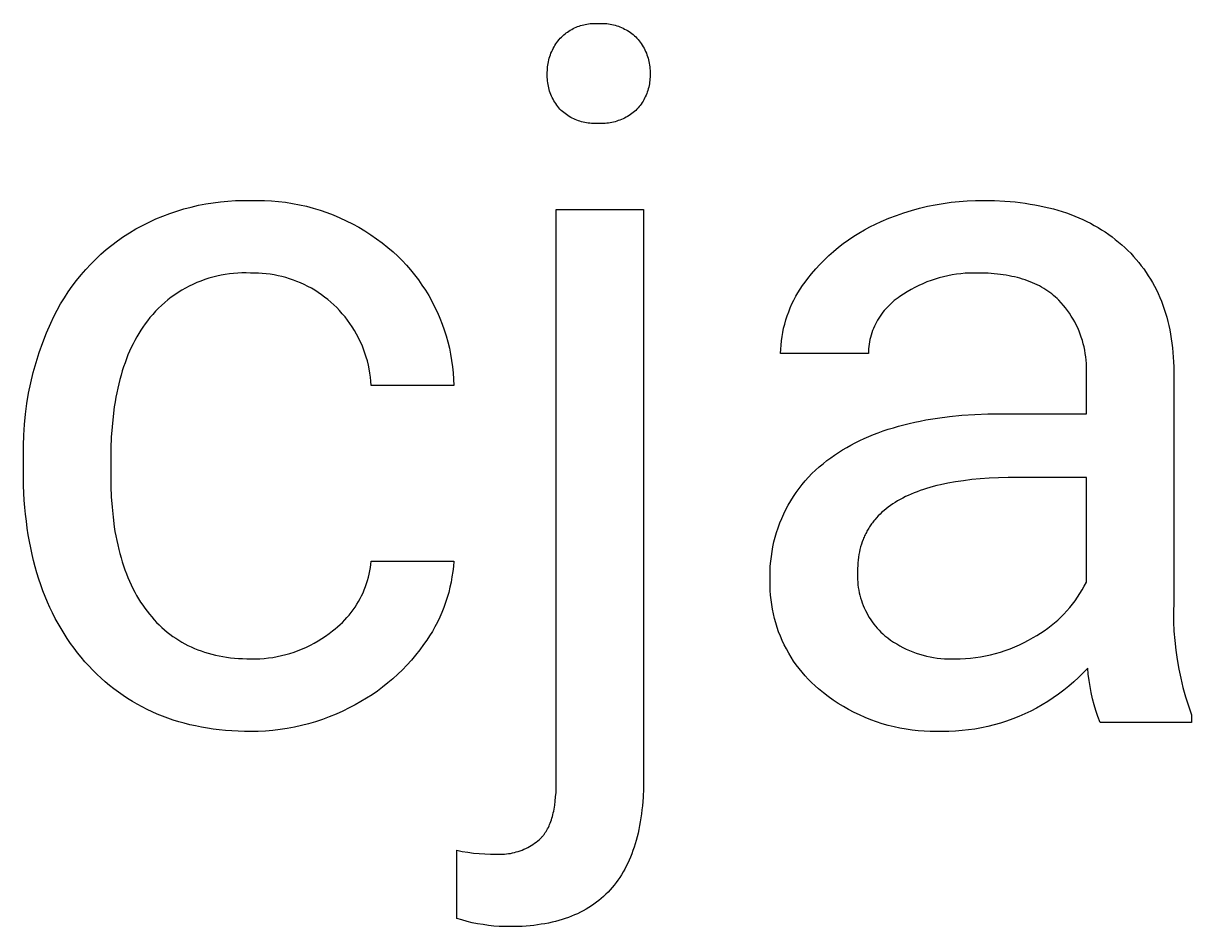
# Model space of a CAD drawing. Header units: millimetres. Extents: x -2542 to 6192, y -257 to 5845.
# Drawn here: x 3429.6 to 3532, y 110.7 to 189.9 of the extents above; entities that cross this region are included whole.
import ezdxf

# ---------------------------------------------------------------- set-up
doc = ezdxf.new("R2010")
doc.units = ezdxf.units.MM
doc.header["$MEASUREMENT"] = 0
doc.layers.add('Domyślny', color=7, linetype='Continuous', true_color=0x000000)

msp = doc.modelspace()

# ---------------------------------------------------------------- linework, layer by layer
at = {"layer": 'Domyślny'}
for p, q in [((3477.76, 189.45), (3477.89, 189.51)), ((3477.89, 189.51), (3478.02, 189.57)), ((3478.02, 189.57), (3478.15, 189.62)), ((3478.15, 189.62), (3478.28, 189.67)), ((3478.28, 189.67), (3478.42, 189.72)), ((3478.42, 189.72), (3478.55, 189.76)), ((3478.55, 189.76), (3478.69, 189.79)), ((3478.69, 189.79), (3478.83, 189.82)), ((3478.83, 189.82), (3478.97, 189.85)), ((3478.97, 189.85), (3479.11, 189.87)), ((3479.11, 189.87), (3479.25, 189.89)), ((3479.25, 189.89), (3479.39, 189.9)), ((3479.39, 189.9), (3479.54, 189.91)), ((3479.54, 189.91), (3479.68, 189.91)), ((3479.68, 189.91), (3479.82, 189.9)), ((3479.82, 189.9), (3479.96, 189.9)), ((3479.96, 189.9), (3480.11, 189.91)), ((3480.11, 189.91), (3480.26, 189.91)), ((3480.26, 189.91), (3480.41, 189.91)), ((3480.41, 189.91), (3480.56, 189.9)), ((3480.56, 189.9), (3480.71, 189.89)), ((3480.71, 189.89), (3480.86, 189.87)), ((3480.86, 189.87), (3481.01, 189.85)), ((3481.01, 189.85), (3481.15, 189.82)), ((3481.15, 189.82), (3481.3, 189.78)), ((3481.3, 189.78), (3481.44, 189.75)), ((3481.44, 189.75), (3481.59, 189.7)), ((3481.59, 189.7), (3481.73, 189.65)), ((3481.73, 189.65), (3481.87, 189.6)), ((3481.87, 189.6), (3482.01, 189.54)), ((3482.01, 189.54), (3482.14, 189.48)), ((3476.43, 188.36), (3476.53, 188.48)), ((3476.53, 188.48), (3476.63, 188.6)), ((3476.63, 188.6), (3476.73, 188.7)), ((3476.73, 188.7), (3476.83, 188.8)), ((3476.83, 188.8), (3476.94, 188.89)), ((3476.94, 188.89), (3477.05, 188.98)), ((3477.05, 188.98), (3477.16, 189.07)), ((3477.16, 189.07), (3477.27, 189.15)), ((3477.27, 189.15), (3477.39, 189.23)), ((3477.39, 189.23), (3477.51, 189.31)), ((3477.51, 189.31), (3477.64, 189.38)), ((3477.64, 189.38), (3477.76, 189.45)), ((3482.14, 189.48), (3482.28, 189.41)), ((3482.28, 189.41), (3482.41, 189.34)), ((3482.41, 189.34), (3482.54, 189.27)), ((3482.54, 189.27), (3482.66, 189.19)), ((3482.66, 189.19), (3482.79, 189.1)), ((3482.79, 189.1), (3482.91, 189.01)), ((3482.91, 189.01), (3483.02, 188.92)), ((3483.02, 188.92), (3483.14, 188.82)), ((3483.14, 188.82), (3483.25, 188.72)), ((3483.25, 188.72), (3483.36, 188.62)), ((3483.36, 188.62), (3483.46, 188.5)), ((3483.46, 188.5), (3483.56, 188.38)), ((3475.88, 187.43), (3475.95, 187.57)), ((3475.95, 187.57), (3476.02, 187.71)), ((3476.02, 187.71), (3476.09, 187.85)), ((3476.09, 187.85), (3476.17, 187.98)), ((3476.17, 187.98), (3476.25, 188.11)), ((3476.25, 188.11), (3476.34, 188.24)), ((3476.34, 188.24), (3476.43, 188.36)), ((3483.56, 188.38), (3483.65, 188.25)), ((3483.65, 188.25), (3483.74, 188.13)), ((3483.74, 188.13), (3483.82, 188)), ((3483.82, 188), (3483.9, 187.86)), ((3483.9, 187.86), (3483.98, 187.73)), ((3483.98, 187.73), (3484.05, 187.59)), ((3484.05, 187.59), (3484.12, 187.45)), ((3475.57, 186.4), (3475.6, 186.55)), ((3475.6, 186.55), (3475.63, 186.7)), ((3475.63, 186.7), (3475.67, 186.85)), ((3475.67, 186.85), (3475.72, 187)), ((3475.72, 187), (3475.77, 187.14)), ((3475.77, 187.14), (3475.82, 187.29)), ((3475.82, 187.29), (3475.88, 187.43)), ((3484.12, 187.45), (3484.18, 187.3)), ((3484.18, 187.3), (3484.23, 187.16)), ((3484.23, 187.16), (3484.29, 187.01)), ((3484.29, 187.01), (3484.33, 186.86)), ((3484.33, 186.86), (3484.37, 186.71)), ((3484.37, 186.71), (3484.41, 186.56)), ((3484.41, 186.56), (3484.44, 186.41)), ((3475.49, 185.63), (3475.5, 185.79)), ((3475.49, 185.48), (3475.49, 185.63)), ((3475.49, 185.32), (3475.49, 185.48)), ((3475.5, 185.79), (3475.51, 185.94)), ((3475.51, 185.94), (3475.52, 186.09)), ((3475.52, 186.09), (3475.54, 186.25)), ((3475.54, 186.25), (3475.57, 186.4)), ((3484.44, 186.41), (3484.47, 186.25)), ((3484.47, 186.25), (3484.49, 186.1)), ((3484.49, 186.1), (3484.5, 185.94)), ((3484.5, 185.94), (3484.51, 185.79)), ((3484.51, 185.79), (3484.51, 185.63)), ((3484.51, 185.63), (3484.51, 185.48)), ((3484.51, 185.48), (3484.51, 185.33)), ((3475.49, 185.17), (3475.49, 185.32)), ((3475.5, 185.02), (3475.49, 185.17)), ((3475.51, 184.87), (3475.5, 185.02)), ((3475.53, 184.71), (3475.51, 184.87)), ((3475.56, 184.56), (3475.53, 184.71)), ((3475.59, 184.41), (3475.56, 184.56)), ((3475.62, 184.26), (3475.59, 184.41)), ((3484.42, 184.45), (3484.39, 184.31)), ((3484.45, 184.6), (3484.42, 184.45)), ((3484.47, 184.74), (3484.45, 184.6)), ((3484.49, 184.89), (3484.47, 184.74)), ((3484.5, 185.04), (3484.49, 184.89)), ((3484.51, 185.18), (3484.5, 185.04)), ((3484.51, 185.33), (3484.51, 185.18)), ((3475.66, 184.11), (3475.62, 184.26)), ((3475.7, 183.97), (3475.66, 184.11)), ((3475.75, 183.82), (3475.7, 183.97)), ((3475.81, 183.68), (3475.75, 183.82)), ((3475.87, 183.54), (3475.81, 183.68)), ((3475.93, 183.4), (3475.87, 183.54)), ((3476, 183.26), (3475.93, 183.4)), ((3484.09, 183.48), (3484.03, 183.34)), ((3484.16, 183.61), (3484.09, 183.48)), ((3484.21, 183.75), (3484.16, 183.61)), ((3484.26, 183.89), (3484.21, 183.75)), ((3484.31, 184.03), (3484.26, 183.89)), ((3484.35, 184.17), (3484.31, 184.03)), ((3484.39, 184.31), (3484.35, 184.17)), ((3476.08, 183.13), (3476, 183.26)), ((3476.15, 183), (3476.08, 183.13)), ((3476.24, 182.87), (3476.15, 183)), ((3476.32, 182.74), (3476.24, 182.87)), ((3476.42, 182.62), (3476.32, 182.74)), ((3476.51, 182.5), (3476.42, 182.62)), ((3476.61, 182.38), (3476.51, 182.5)), ((3476.72, 182.28), (3476.61, 182.38)), ((3483.36, 182.38), (3483.25, 182.28)), ((3483.45, 182.49), (3483.36, 182.38)), ((3483.55, 182.61), (3483.45, 182.49)), ((3483.64, 182.72), (3483.55, 182.61)), ((3483.73, 182.84), (3483.64, 182.72)), ((3483.81, 182.96), (3483.73, 182.84)), ((3483.89, 183.09), (3483.81, 182.96)), ((3483.96, 183.21), (3483.89, 183.09)), ((3484.03, 183.34), (3483.96, 183.21)), ((3476.83, 182.18), (3476.72, 182.28)), ((3476.94, 182.09), (3476.83, 182.18)), ((3477.06, 182), (3476.94, 182.09)), ((3477.18, 181.91), (3477.06, 182)), ((3477.3, 181.83), (3477.18, 181.91)), ((3477.42, 181.75), (3477.3, 181.83)), ((3477.55, 181.67), (3477.42, 181.75)), ((3477.68, 181.61), (3477.55, 181.67)), ((3477.81, 181.54), (3477.68, 181.61)), ((3477.95, 181.48), (3477.81, 181.54)), ((3478.08, 181.42), (3477.95, 181.48)), ((3478.22, 181.37), (3478.08, 181.42)), ((3478.36, 181.33), (3478.22, 181.37)), ((3478.5, 181.29), (3478.36, 181.33)), ((3481.58, 181.33), (3481.44, 181.29)), ((3481.72, 181.38), (3481.58, 181.33)), ((3481.86, 181.43), (3481.72, 181.38)), ((3482, 181.48), (3481.86, 181.43)), ((3482.14, 181.54), (3482, 181.48)), ((3482.27, 181.61), (3482.14, 181.54)), ((3482.4, 181.68), (3482.27, 181.61)), ((3482.53, 181.75), (3482.4, 181.68)), ((3482.66, 181.83), (3482.53, 181.75)), ((3482.78, 181.91), (3482.66, 181.83)), ((3482.9, 182), (3482.78, 181.91)), ((3483.02, 182.09), (3482.9, 182)), ((3483.14, 182.18), (3483.02, 182.09)), ((3483.25, 182.28), (3483.14, 182.18)), ((3478.65, 181.25), (3478.5, 181.29)), ((3478.79, 181.22), (3478.65, 181.25)), ((3478.94, 181.19), (3478.79, 181.22)), ((3479.08, 181.17), (3478.94, 181.19)), ((3479.23, 181.15), (3479.08, 181.17)), ((3479.37, 181.14), (3479.23, 181.15)), ((3479.52, 181.13), (3479.37, 181.14)), ((3479.67, 181.13), (3479.52, 181.13)), ((3479.82, 181.14), (3479.67, 181.13)), ((3479.96, 181.14), (3479.82, 181.14)), ((3480.11, 181.14), (3479.96, 181.14)), ((3480.26, 181.13), (3480.11, 181.14)), ((3480.41, 181.14), (3480.26, 181.13)), ((3480.56, 181.14), (3480.41, 181.14)), ((3480.71, 181.15), (3480.56, 181.14)), ((3480.85, 181.17), (3480.71, 181.15)), ((3481, 181.19), (3480.85, 181.17)), ((3481.15, 181.22), (3481, 181.19)), ((3481.29, 181.25), (3481.15, 181.22)), ((3481.44, 181.29), (3481.29, 181.25)), ((3445.55, 174.09), (3446.2, 174.19)), ((3446.2, 174.19), (3446.85, 174.27)), ((3446.85, 174.27), (3447.5, 174.33)), ((3447.5, 174.33), (3448.15, 174.37)), ((3448.15, 174.37), (3448.81, 174.39)), ((3448.81, 174.39), (3449.46, 174.38)), ((3449.46, 174.38), (3450.08, 174.39)), ((3450.08, 174.39), (3450.7, 174.38)), ((3450.7, 174.38), (3451.32, 174.35)), ((3451.32, 174.35), (3451.94, 174.29)), ((3451.94, 174.29), (3452.55, 174.22)), ((3452.55, 174.22), (3453.17, 174.12)), ((3510.21, 174.13), (3510.91, 174.23)), ((3510.91, 174.23), (3511.62, 174.3)), ((3511.62, 174.3), (3512.32, 174.35)), ((3512.32, 174.35), (3513.03, 174.38)), ((3513.03, 174.38), (3513.74, 174.38)), ((3513.74, 174.38), (3514.7, 174.37)), ((3514.7, 174.37), (3515.62, 174.32)), ((3515.62, 174.32), (3516.08, 174.29)), ((3516.08, 174.29), (3516.53, 174.25)), ((3516.53, 174.25), (3516.97, 174.2)), ((3516.97, 174.2), (3517.4, 174.14)), ((3517.4, 174.14), (3517.83, 174.07)), ((3441.78, 173.01), (3442.39, 173.25)), ((3442.39, 173.25), (3443.01, 173.46)), ((3443.01, 173.46), (3443.64, 173.65)), ((3443.64, 173.65), (3444.27, 173.81)), ((3444.27, 173.81), (3444.91, 173.96)), ((3444.91, 173.96), (3445.55, 174.09)), ((3453.17, 174.12), (3453.77, 174.01)), ((3453.77, 174.01), (3454.38, 173.87)), ((3454.38, 173.87), (3454.98, 173.71)), ((3454.98, 173.71), (3455.57, 173.53)), ((3455.57, 173.53), (3456.16, 173.33)), ((3456.16, 173.33), (3456.73, 173.11)), ((3476.28, 123.32), (3476.28, 173.59)), ((3476.28, 173.59), (3483.93, 173.59)), ((3483.93, 173.59), (3483.93, 123.64)), ((3506.1, 173.07), (3506.77, 173.3)), ((3506.77, 173.3), (3507.44, 173.51)), ((3507.44, 173.51), (3508.13, 173.7)), ((3508.13, 173.7), (3508.82, 173.87)), ((3508.82, 173.87), (3509.51, 174.01)), ((3509.51, 174.01), (3510.21, 174.13)), ((3517.83, 174.07), (3518.25, 174)), ((3518.25, 174), (3518.67, 173.92)), ((3518.67, 173.92), (3519.07, 173.84)), ((3519.07, 173.84), (3519.48, 173.74)), ((3519.48, 173.74), (3519.87, 173.64)), ((3519.87, 173.64), (3520.26, 173.53)), ((3520.26, 173.53), (3520.64, 173.41)), ((3520.64, 173.41), (3521.02, 173.29)), ((3521.02, 173.29), (3521.39, 173.15)), ((3521.39, 173.15), (3521.75, 173.01)), ((3439.42, 171.89), (3439.99, 172.2)), ((3439.99, 172.2), (3440.58, 172.49)), ((3440.58, 172.49), (3441.18, 172.76)), ((3441.18, 172.76), (3441.78, 173.01)), ((3456.73, 173.11), (3457.31, 172.87)), ((3457.31, 172.87), (3457.87, 172.61)), ((3457.87, 172.61), (3458.42, 172.33)), ((3458.42, 172.33), (3458.96, 172.03)), ((3503.79, 172.07), (3504.28, 172.31)), ((3504.28, 172.31), (3504.78, 172.54)), ((3504.78, 172.54), (3505.44, 172.82)), ((3505.44, 172.82), (3506.1, 173.07)), ((3521.75, 173.01), (3522.1, 172.87)), ((3522.1, 172.87), (3522.45, 172.71)), ((3522.45, 172.71), (3522.8, 172.55)), ((3522.8, 172.55), (3523.13, 172.38)), ((3523.13, 172.38), (3523.46, 172.2)), ((3523.46, 172.2), (3523.79, 172.01)), ((3437.82, 170.85), (3438.33, 171.22)), ((3438.33, 171.22), (3438.85, 171.56)), ((3438.85, 171.56), (3439.42, 171.89)), ((3458.96, 172.03), (3459.5, 171.72)), ((3459.5, 171.72), (3460.02, 171.38)), ((3460.02, 171.38), (3460.53, 171.03)), ((3501.9, 170.94), (3502.36, 171.24)), ((3502.36, 171.24), (3502.82, 171.53)), ((3502.82, 171.53), (3503.3, 171.81)), ((3503.3, 171.81), (3503.79, 172.07)), ((3523.79, 172.01), (3524.1, 171.82)), ((3524.1, 171.82), (3524.41, 171.62)), ((3524.41, 171.62), (3524.72, 171.41)), ((3524.72, 171.41), (3525.01, 171.19)), ((3525.01, 171.19), (3525.3, 170.97)), ((3436.36, 169.67), (3436.83, 170.08)), ((3436.83, 170.08), (3437.32, 170.47)), ((3437.32, 170.47), (3437.82, 170.85)), ((3460.53, 171.03), (3461.03, 170.66)), ((3461.03, 170.66), (3461.51, 170.27)), ((3461.51, 170.27), (3461.98, 169.87)), ((3500.6, 169.92), (3501.02, 170.28)), ((3501.02, 170.28), (3501.45, 170.61)), ((3501.45, 170.61), (3501.9, 170.94)), ((3525.3, 170.97), (3525.59, 170.74)), ((3525.59, 170.74), (3525.87, 170.5)), ((3525.87, 170.5), (3526.14, 170.25)), ((3526.14, 170.25), (3526.4, 170)), ((3435.46, 168.79), (3435.91, 169.24)), ((3435.91, 169.24), (3436.36, 169.67)), ((3461.98, 169.87), (3462.38, 169.5)), ((3462.38, 169.5), (3462.77, 169.11)), ((3462.77, 169.11), (3463.15, 168.7)), ((3499.4, 168.78), (3499.79, 169.18)), ((3499.79, 169.18), (3500.18, 169.56)), ((3500.18, 169.56), (3500.6, 169.92)), ((3526.4, 170), (3526.65, 169.75)), ((3526.65, 169.75), (3526.9, 169.48)), ((3526.9, 169.48), (3527.13, 169.21)), ((3527.13, 169.21), (3527.36, 168.94)), ((3434.62, 167.86), (3435.04, 168.34)), ((3435.04, 168.34), (3435.46, 168.79)), ((3448.35, 168.01), (3447.99, 167.99)), ((3448.72, 168.03), (3448.35, 168.01)), ((3449.09, 168.03), (3448.72, 168.03)), ((3449.46, 168.02), (3449.09, 168.03)), ((3449.81, 168.02), (3449.46, 168.02)), ((3450.16, 168.01), (3449.81, 168.02)), ((3450.51, 167.99), (3450.16, 168.01)), ((3463.15, 168.7), (3463.51, 168.29)), ((3463.51, 168.29), (3463.86, 167.86)), ((3498.67, 167.96), (3499.03, 168.38)), ((3499.03, 168.38), (3499.4, 168.78)), ((3512.13, 168), (3511.75, 167.96)), ((3512.52, 168.02), (3512.13, 168)), ((3512.9, 168.02), (3512.52, 168.02)), ((3513.29, 168.02), (3512.9, 168.02)), ((3513.86, 168.01), (3513.29, 168.02)), ((3514.14, 168), (3513.86, 168.01)), ((3514.42, 167.98), (3514.14, 168)), ((3527.36, 168.94), (3527.58, 168.66)), ((3527.58, 168.66), (3527.79, 168.38)), ((3527.79, 168.38), (3528, 168.08)), ((3528, 168.08), (3528.19, 167.79)), ((3433.85, 166.88), (3434.23, 167.38)), ((3434.23, 167.38), (3434.62, 167.86)), ((3444.43, 167.03), (3444.1, 166.87)), ((3444.77, 167.18), (3444.43, 167.03)), ((3445.11, 167.32), (3444.77, 167.18)), ((3445.46, 167.45), (3445.11, 167.32)), ((3445.81, 167.56), (3445.46, 167.45)), ((3446.17, 167.66), (3445.81, 167.56)), ((3446.52, 167.75), (3446.17, 167.66)), ((3446.89, 167.83), (3446.52, 167.75)), ((3447.25, 167.9), (3446.89, 167.83)), ((3447.62, 167.95), (3447.25, 167.9)), ((3447.99, 167.99), (3447.62, 167.95)), ((3450.86, 167.96), (3450.51, 167.99)), ((3451.2, 167.92), (3450.86, 167.96)), ((3451.55, 167.86), (3451.2, 167.92)), ((3451.89, 167.79), (3451.55, 167.86)), ((3452.23, 167.72), (3451.89, 167.79)), ((3452.56, 167.63), (3452.23, 167.72)), ((3452.9, 167.52), (3452.56, 167.63)), ((3453.23, 167.41), (3452.9, 167.52)), ((3453.55, 167.29), (3453.23, 167.41)), ((3453.87, 167.15), (3453.55, 167.29)), ((3454.19, 167.01), (3453.87, 167.15)), ((3454.5, 166.85), (3454.19, 167.01)), ((3463.86, 167.86), (3464.19, 167.42)), ((3464.19, 167.42), (3464.51, 166.97)), ((3464.51, 166.97), (3464.81, 166.51)), ((3497.88, 166.93), (3498.1, 167.23)), ((3498.1, 167.23), (3498.33, 167.53)), ((3498.33, 167.53), (3498.67, 167.96)), ((3508.42, 167.09), (3508.07, 166.93)), ((3508.78, 167.24), (3508.42, 167.09)), ((3509.14, 167.37), (3508.78, 167.24)), ((3509.5, 167.49), (3509.14, 167.37)), ((3509.87, 167.6), (3509.5, 167.49)), ((3510.24, 167.7), (3509.87, 167.6)), ((3510.61, 167.79), (3510.24, 167.7)), ((3510.99, 167.86), (3510.61, 167.79)), ((3511.37, 167.92), (3510.99, 167.86)), ((3511.75, 167.96), (3511.37, 167.92)), ((3514.69, 167.96), (3514.42, 167.98)), ((3514.96, 167.93), (3514.69, 167.96)), ((3515.22, 167.9), (3514.96, 167.93)), ((3515.48, 167.87), (3515.22, 167.9)), ((3515.74, 167.83), (3515.48, 167.87)), ((3515.99, 167.78), (3515.74, 167.83)), ((3516.23, 167.73), (3515.99, 167.78)), ((3516.47, 167.68), (3516.23, 167.73)), ((3516.71, 167.62), (3516.47, 167.68)), ((3516.94, 167.56), (3516.71, 167.62)), ((3517.17, 167.49), (3516.94, 167.56)), ((3517.39, 167.42), (3517.17, 167.49)), ((3517.61, 167.34), (3517.39, 167.42)), ((3517.83, 167.26), (3517.61, 167.34)), ((3518.04, 167.17), (3517.83, 167.26)), ((3518.24, 167.08), (3518.04, 167.17)), ((3518.44, 166.99), (3518.24, 167.08)), ((3518.64, 166.89), (3518.44, 166.99)), ((3528.19, 167.79), (3528.38, 167.48)), ((3528.38, 167.48), (3528.56, 167.18)), ((3528.56, 167.18), (3528.73, 166.86)), ((3433.15, 165.84), (3433.49, 166.37)), ((3433.49, 166.37), (3433.85, 166.88)), ((3442.83, 166.12), (3442.52, 165.9)), ((3443.13, 166.32), (3442.83, 166.12)), ((3443.45, 166.52), (3443.13, 166.32)), ((3443.77, 166.7), (3443.45, 166.52)), ((3444.1, 166.87), (3443.77, 166.7)), ((3454.81, 166.69), (3454.5, 166.85)), ((3455.11, 166.51), (3454.81, 166.69)), ((3455.4, 166.32), (3455.11, 166.51)), ((3455.69, 166.12), (3455.4, 166.32)), ((3455.97, 165.92), (3455.69, 166.12)), ((3464.81, 166.51), (3465.1, 166.04)), ((3465.1, 166.04), (3465.37, 165.56)), ((3497.11, 165.65), (3497.29, 165.98)), ((3497.29, 165.98), (3497.47, 166.3)), ((3497.47, 166.3), (3497.67, 166.62)), ((3497.67, 166.62), (3497.88, 166.93)), ((3506.42, 165.96), (3506.25, 165.84)), ((3506.73, 166.17), (3506.42, 165.96)), ((3507.06, 166.38), (3506.73, 166.17)), ((3507.39, 166.57), (3507.06, 166.38)), ((3507.73, 166.76), (3507.39, 166.57)), ((3508.07, 166.93), (3507.73, 166.76)), ((3518.83, 166.78), (3518.64, 166.89)), ((3519.02, 166.67), (3518.83, 166.78)), ((3519.2, 166.56), (3519.02, 166.67)), ((3519.38, 166.44), (3519.2, 166.56)), ((3519.56, 166.32), (3519.38, 166.44)), ((3519.73, 166.19), (3519.56, 166.32)), ((3519.89, 166.06), (3519.73, 166.19)), ((3520.05, 165.92), (3519.89, 166.06)), ((3528.73, 166.86), (3528.9, 166.54)), ((3528.9, 166.54), (3529.05, 166.22)), ((3529.05, 166.22), (3529.2, 165.89)), ((3432.52, 164.76), (3432.82, 165.31)), ((3432.82, 165.31), (3433.15, 165.84)), ((3441.4, 164.94), (3441.14, 164.67)), ((3441.67, 165.19), (3441.4, 164.94)), ((3441.95, 165.44), (3441.67, 165.19)), ((3442.23, 165.67), (3441.95, 165.44)), ((3442.52, 165.9), (3442.23, 165.67)), ((3456.24, 165.7), (3455.97, 165.92)), ((3456.51, 165.48), (3456.24, 165.7)), ((3456.77, 165.24), (3456.51, 165.48)), ((3457.03, 164.99), (3456.77, 165.24)), ((3457.28, 164.73), (3457.03, 164.99)), ((3465.37, 165.56), (3465.62, 165.07)), ((3465.62, 165.07), (3465.86, 164.57)), ((3496.66, 164.62), (3496.8, 164.97)), ((3496.8, 164.97), (3496.95, 165.31)), ((3496.95, 165.31), (3497.11, 165.65)), ((3505.32, 165.04), (3505.18, 164.89)), ((3505.46, 165.19), (3505.32, 165.04)), ((3505.61, 165.33), (3505.46, 165.19)), ((3505.76, 165.47), (3505.61, 165.33)), ((3505.92, 165.6), (3505.76, 165.47)), ((3506.08, 165.72), (3505.92, 165.6)), ((3506.25, 165.84), (3506.08, 165.72)), ((3520.21, 165.78), (3520.05, 165.92)), ((3520.36, 165.63), (3520.21, 165.78)), ((3520.56, 165.41), (3520.36, 165.63)), ((3520.75, 165.19), (3520.56, 165.41)), ((3520.94, 164.96), (3520.75, 165.19)), ((3521.11, 164.73), (3520.94, 164.96)), ((3529.2, 165.89), (3529.34, 165.55)), ((3529.34, 165.55), (3529.46, 165.21)), ((3529.46, 165.21), (3529.59, 164.86)), ((3431.96, 163.64), (3432.23, 164.2)), ((3432.23, 164.2), (3432.52, 164.76)), ((3440.66, 164.12), (3440.43, 163.83)), ((3440.9, 164.4), (3440.66, 164.12)), ((3441.14, 164.67), (3440.9, 164.4)), ((3457.52, 164.46), (3457.28, 164.73)), ((3457.76, 164.18), (3457.52, 164.46)), ((3457.98, 163.89), (3457.76, 164.18)), ((3465.86, 164.57), (3466.08, 164.07)), ((3466.08, 164.07), (3466.28, 163.55)), ((3496.31, 163.55), (3496.42, 163.91)), ((3496.42, 163.91), (3496.53, 164.27)), ((3496.53, 164.27), (3496.66, 164.62)), ((3504.46, 163.9), (3504.36, 163.72)), ((3504.56, 164.07), (3504.46, 163.9)), ((3504.68, 164.24), (3504.56, 164.07)), ((3504.79, 164.41), (3504.68, 164.24)), ((3504.92, 164.58), (3504.79, 164.41)), ((3505.04, 164.74), (3504.92, 164.58)), ((3505.18, 164.89), (3505.04, 164.74)), ((3521.28, 164.49), (3521.11, 164.73)), ((3521.44, 164.24), (3521.28, 164.49)), ((3521.6, 163.99), (3521.44, 164.24)), ((3521.74, 163.74), (3521.6, 163.99)), ((3529.59, 164.86), (3529.7, 164.5)), ((3529.7, 164.5), (3529.81, 164.14)), ((3529.81, 164.14), (3529.9, 163.78)), ((3431.6, 162.79), (3431.96, 163.64)), ((3439.85, 163.01), (3439.67, 162.72)), ((3440.04, 163.29), (3439.85, 163.01)), ((3440.23, 163.56), (3440.04, 163.29)), ((3440.43, 163.83), (3440.23, 163.56)), ((3458.19, 163.6), (3457.98, 163.89)), ((3458.4, 163.3), (3458.19, 163.6)), ((3458.59, 162.99), (3458.4, 163.3)), ((3458.77, 162.67), (3458.59, 162.99)), ((3466.28, 163.55), (3466.46, 163.03)), ((3466.46, 163.03), (3466.63, 162.51)), ((3496.15, 162.82), (3496.22, 163.19)), ((3496.22, 163.19), (3496.31, 163.55)), ((3504.02, 162.97), (3503.96, 162.78)), ((3504.1, 163.16), (3504.02, 162.97)), ((3504.18, 163.35), (3504.1, 163.16)), ((3504.27, 163.54), (3504.18, 163.35)), ((3504.36, 163.72), (3504.27, 163.54)), ((3521.87, 163.48), (3521.74, 163.74)), ((3522, 163.21), (3521.87, 163.48)), ((3522.12, 162.94), (3522, 163.21)), ((3522.22, 162.67), (3522.12, 162.94)), ((3529.9, 163.78), (3529.99, 163.41)), ((3529.99, 163.41), (3530.07, 163.03)), ((3530.07, 163.03), (3530.14, 162.65)), ((3430.95, 161.06), (3431.26, 161.93)), ((3431.26, 161.93), (3431.6, 162.79)), ((3439.34, 162.12), (3439.18, 161.81)), ((3439.5, 162.43), (3439.34, 162.12)), ((3439.67, 162.72), (3439.5, 162.43)), ((3458.94, 162.35), (3458.77, 162.67)), ((3459.1, 162.02), (3458.94, 162.35)), ((3459.25, 161.69), (3459.1, 162.02)), ((3466.63, 162.51), (3466.78, 161.98)), ((3466.78, 161.98), (3466.91, 161.44)), ((3495.99, 161.71), (3496.03, 162.09)), ((3496.03, 162.09), (3496.08, 162.46)), ((3496.08, 162.46), (3496.15, 162.82)), ((3503.75, 161.98), (3503.72, 161.78)), ((3503.79, 162.19), (3503.75, 161.98)), ((3503.84, 162.38), (3503.79, 162.19)), ((3503.89, 162.58), (3503.84, 162.38)), ((3503.96, 162.78), (3503.89, 162.58)), ((3522.32, 162.39), (3522.22, 162.67)), ((3522.41, 162.11), (3522.32, 162.39)), ((3522.49, 161.83), (3522.41, 162.11)), ((3530.14, 162.65), (3530.21, 162.26)), ((3530.21, 162.26), (3530.26, 161.87)), ((3530.26, 161.87), (3530.31, 161.47)), ((3430.67, 160.18), (3430.95, 161.06)), ((3438.73, 160.84), (3438.6, 160.5)), ((3438.87, 161.17), (3438.73, 160.84)), ((3439.02, 161.5), (3438.87, 161.17)), ((3439.18, 161.81), (3439.02, 161.5)), ((3459.38, 161.35), (3459.25, 161.69)), ((3459.51, 161.01), (3459.38, 161.35)), ((3459.62, 160.66), (3459.51, 161.01)), ((3466.91, 161.44), (3467.02, 160.9)), ((3467.02, 160.9), (3467.11, 160.36)), ((3495.95, 160.97), (3495.96, 161.34)), ((3503.65, 160.97), (3495.95, 160.97)), ((3495.96, 161.34), (3495.99, 161.71)), ((3503.67, 161.38), (3503.65, 161.17)), ((3503.65, 161.17), (3503.65, 160.97)), ((3503.69, 161.58), (3503.67, 161.38)), ((3503.72, 161.78), (3503.69, 161.58)), ((3522.56, 161.55), (3522.49, 161.83)), ((3522.62, 161.26), (3522.56, 161.55)), ((3522.67, 160.97), (3522.62, 161.26)), ((3522.71, 160.68), (3522.67, 160.97)), ((3530.31, 161.47), (3530.35, 161.06)), ((3530.35, 161.06), (3530.38, 160.65)), ((3430.43, 159.29), (3430.67, 160.18)), ((3438.35, 159.8), (3438.23, 159.44)), ((3438.47, 160.16), (3438.35, 159.8)), ((3438.6, 160.5), (3438.47, 160.16)), ((3459.72, 160.32), (3459.62, 160.66)), ((3459.81, 159.96), (3459.72, 160.32)), ((3459.88, 159.61), (3459.81, 159.96)), ((3467.11, 160.36), (3467.19, 159.81)), ((3467.19, 159.81), (3467.24, 159.26)), ((3522.74, 160.39), (3522.71, 160.68)), ((3522.76, 160.09), (3522.74, 160.39)), ((3522.77, 159.8), (3522.76, 160.09)), ((3522.77, 159.51), (3522.77, 159.8)), ((3530.38, 160.65), (3530.4, 160.23)), ((3530.4, 160.23), (3530.42, 159.81)), ((3530.42, 159.81), (3530.42, 139.14)), ((3430.21, 158.39), (3430.43, 159.29)), ((3438.12, 159.08), (3438.02, 158.7)), ((3438.23, 159.44), (3438.12, 159.08)), ((3459.94, 159.25), (3459.88, 159.61)), ((3459.99, 158.89), (3459.94, 159.25)), ((3460.03, 158.53), (3459.99, 158.89)), ((3467.24, 159.26), (3467.28, 158.71)), ((3522.76, 159.21), (3522.77, 159.51)), ((3522.76, 155.68), (3522.76, 159.21)), ((3430.02, 157.49), (3430.21, 158.39)), ((3437.83, 157.93), (3437.75, 157.53)), ((3437.92, 158.32), (3437.83, 157.93)), ((3438.02, 158.7), (3437.92, 158.32)), ((3460.06, 158.16), (3460.03, 158.53)), ((3467.3, 158.16), (3460.06, 158.16)), ((3467.28, 158.71), (3467.3, 158.16)), ((3429.87, 156.58), (3430.02, 157.49)), ((3437.67, 157.13), (3437.6, 156.72)), ((3437.75, 157.53), (3437.67, 157.13)), ((3429.74, 155.66), (3429.87, 156.58)), ((3437.53, 156.3), (3437.42, 155.44)), ((3437.6, 156.72), (3437.53, 156.3)), ((3429.59, 153.82), (3429.65, 154.74)), ((3429.65, 154.74), (3429.74, 155.66)), ((3437.42, 155.44), (3437.33, 154.55)), ((3506.29, 154.6), (3506.75, 154.72)), ((3506.75, 154.72), (3507.23, 154.84)), ((3507.23, 154.84), (3507.71, 154.95)), ((3507.71, 154.95), (3508.19, 155.05)), ((3508.19, 155.05), (3508.69, 155.14)), ((3508.69, 155.14), (3509.71, 155.31)), ((3509.71, 155.31), (3510.76, 155.44)), ((3510.76, 155.44), (3511.85, 155.55)), ((3511.85, 155.55), (3512.97, 155.62)), ((3512.97, 155.62), (3514.13, 155.67)), ((3514.13, 155.67), (3515.31, 155.68)), ((3515.31, 155.68), (3522.76, 155.68)), ((3429.56, 152.9), (3429.59, 153.82)), ((3437.33, 154.55), (3437.27, 153.63)), ((3503.28, 153.52), (3503.69, 153.69)), ((3503.69, 153.69), (3504.1, 153.86)), ((3504.1, 153.86), (3504.52, 154.02)), ((3504.52, 154.02), (3504.95, 154.18)), ((3504.95, 154.18), (3505.39, 154.33)), ((3505.39, 154.33), (3505.84, 154.46)), ((3505.84, 154.46), (3506.29, 154.6)), ((3429.56, 151.98), (3429.56, 152.9)), ((3437.23, 152.68), (3437.22, 151.7)), ((3437.27, 153.63), (3437.23, 152.68)), ((3501.39, 152.52), (3501.75, 152.73)), ((3501.75, 152.73), (3502.12, 152.94)), ((3502.12, 152.94), (3502.5, 153.14)), ((3502.5, 153.14), (3502.89, 153.33)), ((3502.89, 153.33), (3503.28, 153.52)), ((3429.56, 150.69), (3429.56, 151.98)), ((3437.22, 151.7), (3437.22, 150.26)), ((3500.01, 151.58), (3500.36, 151.83)), ((3500.36, 151.83), (3500.69, 152.07)), ((3500.69, 152.07), (3501.04, 152.3)), ((3501.04, 152.3), (3501.39, 152.52)), ((3429.58, 149.38), (3429.56, 150.69)), ((3498.7, 150.44), (3499.01, 150.74)), ((3499.01, 150.74), (3499.34, 151.03)), ((3499.34, 151.03), (3499.67, 151.31)), ((3499.67, 151.31), (3500.01, 151.58)), ((3437.22, 150.26), (3437.23, 149.31)), ((3497.83, 149.47), (3498.11, 149.8)), ((3498.11, 149.8), (3498.4, 150.12)), ((3498.4, 150.12), (3498.7, 150.44)), ((3510.61, 149.6), (3509.96, 149.46)), ((3511.28, 149.72), (3510.61, 149.6)), ((3511.98, 149.82), (3511.28, 149.72)), ((3512.71, 149.91), (3511.98, 149.82)), ((3513.46, 149.98), (3512.71, 149.91)), ((3514.25, 150.04), (3513.46, 149.98)), ((3515.06, 150.08), (3514.25, 150.04)), ((3515.9, 150.11), (3515.06, 150.08)), ((3516.76, 150.11), (3515.9, 150.11)), ((3522.76, 150.11), (3516.76, 150.11)), ((3522.76, 140.91), (3522.76, 150.11)), ((3429.64, 148.11), (3429.58, 149.38)), ((3437.23, 149.31), (3437.27, 148.39)), ((3497.07, 148.42), (3497.31, 148.78)), ((3497.31, 148.78), (3497.57, 149.13)), ((3497.57, 149.13), (3497.83, 149.47)), ((3507.15, 148.53), (3506.9, 148.42)), ((3507.4, 148.64), (3507.15, 148.53)), ((3507.65, 148.75), (3507.4, 148.64)), ((3507.92, 148.85), (3507.65, 148.75)), ((3508.19, 148.95), (3507.92, 148.85)), ((3508.47, 149.05), (3508.19, 148.95)), ((3508.75, 149.14), (3508.47, 149.05)), ((3509.04, 149.22), (3508.75, 149.14)), ((3509.34, 149.31), (3509.04, 149.22)), ((3509.65, 149.39), (3509.34, 149.31)), ((3509.96, 149.46), (3509.65, 149.39)), ((3429.69, 147.48), (3429.64, 148.11)), ((3437.27, 148.39), (3437.33, 147.49)), ((3496.42, 147.3), (3496.62, 147.68)), ((3496.62, 147.68), (3496.84, 148.05)), ((3496.84, 148.05), (3497.07, 148.42)), ((3505.58, 147.65), (3505.39, 147.5)), ((3505.79, 147.78), (3505.58, 147.65)), ((3505.99, 147.92), (3505.79, 147.78)), ((3506.21, 148.05), (3505.99, 147.92)), ((3506.43, 148.18), (3506.21, 148.05)), ((3506.66, 148.3), (3506.43, 148.18)), ((3506.9, 148.42), (3506.66, 148.3)), ((3429.75, 146.87), (3429.69, 147.48)), ((3429.82, 146.26), (3429.75, 146.87)), ((3437.33, 147.49), (3437.42, 146.62)), ((3437.42, 146.62), (3437.53, 145.78)), ((3495.89, 146.11), (3496.05, 146.51)), ((3496.05, 146.51), (3496.23, 146.91)), ((3496.23, 146.91), (3496.42, 147.3)), ((3504.36, 146.56), (3504.21, 146.39)), ((3504.51, 146.73), (3504.36, 146.56)), ((3504.67, 146.89), (3504.51, 146.73)), ((3504.84, 147.05), (3504.67, 146.89)), ((3505.02, 147.2), (3504.84, 147.05)), ((3505.2, 147.36), (3505.02, 147.2)), ((3505.39, 147.5), (3505.2, 147.36)), ((3429.9, 145.66), (3429.82, 146.26)), ((3429.99, 145.07), (3429.9, 145.66)), ((3437.53, 145.78), (3437.59, 145.37)), ((3495.6, 145.29), (3495.74, 145.7)), ((3495.74, 145.7), (3495.89, 146.11)), ((3503.57, 145.47), (3503.52, 145.38)), ((3503.63, 145.57), (3503.57, 145.47)), ((3503.69, 145.66), (3503.63, 145.57)), ((3503.75, 145.76), (3503.69, 145.66)), ((3503.81, 145.85), (3503.75, 145.76)), ((3503.87, 145.94), (3503.81, 145.85)), ((3503.93, 146.03), (3503.87, 145.94)), ((3504, 146.12), (3503.93, 146.03)), ((3504.07, 146.21), (3504, 146.12)), ((3504.14, 146.3), (3504.07, 146.21)), ((3504.21, 146.39), (3504.14, 146.3)), ((3430.09, 144.49), (3429.99, 145.07)), ((3430.2, 143.92), (3430.09, 144.49)), ((3437.59, 145.37), (3437.67, 144.97)), ((3437.67, 144.97), (3437.74, 144.58)), ((3437.74, 144.58), (3437.83, 144.19)), ((3495.28, 144.03), (3495.37, 144.46)), ((3495.37, 144.46), (3495.48, 144.88)), ((3495.48, 144.88), (3495.6, 145.29)), ((3503.11, 144.46), (3503.04, 144.24)), ((3503.19, 144.67), (3503.11, 144.46)), ((3503.23, 144.77), (3503.19, 144.67)), ((3503.27, 144.87), (3503.23, 144.77)), ((3503.32, 144.98), (3503.27, 144.87)), ((3503.37, 145.08), (3503.32, 144.98)), ((3503.42, 145.18), (3503.37, 145.08)), ((3503.47, 145.28), (3503.42, 145.18)), ((3503.52, 145.38), (3503.47, 145.28)), ((3430.32, 143.36), (3430.2, 143.92)), ((3437.83, 144.19), (3437.92, 143.8)), ((3437.92, 143.8), (3438.01, 143.43)), ((3438.01, 143.43), (3438.12, 143.06)), ((3495.14, 143.18), (3495.2, 143.61)), ((3495.2, 143.61), (3495.28, 144.03)), ((3502.86, 143.57), (3502.82, 143.34)), ((3502.91, 143.8), (3502.86, 143.57)), ((3502.97, 144.02), (3502.91, 143.8)), ((3503.04, 144.24), (3502.97, 144.02)), ((3430.45, 142.81), (3430.32, 143.36)), ((3430.59, 142.26), (3430.45, 142.81)), ((3438.12, 143.06), (3438.23, 142.7)), ((3438.23, 142.7), (3438.34, 142.35)), ((3459.99, 142.2), (3460.03, 142.48)), ((3460.03, 142.48), (3460.06, 142.77)), ((3460.06, 142.77), (3467.3, 142.77)), ((3467.3, 142.77), (3467.26, 142.31)), ((3495.05, 142.32), (3495.09, 142.75)), ((3495.09, 142.75), (3495.14, 143.18)), ((3502.73, 142.62), (3502.71, 142.37)), ((3502.75, 142.86), (3502.73, 142.62)), ((3502.78, 143.1), (3502.75, 142.86)), ((3502.82, 143.34), (3502.78, 143.1)), ((3430.75, 141.73), (3430.59, 142.26)), ((3430.91, 141.2), (3430.75, 141.73)), ((3438.34, 142.35), (3438.46, 142)), ((3438.46, 142), (3438.59, 141.66)), ((3438.59, 141.66), (3438.72, 141.32)), ((3459.81, 141.35), (3459.88, 141.63)), ((3459.88, 141.63), (3459.94, 141.91)), ((3459.94, 141.91), (3459.99, 142.2)), ((3467.14, 141.39), (3467.06, 140.93)), ((3467.21, 141.85), (3467.14, 141.39)), ((3467.26, 142.31), (3467.21, 141.85)), ((3495.03, 141.45), (3495.04, 141.88)), ((3495.04, 141.02), (3495.03, 141.45)), ((3495.04, 141.88), (3495.05, 142.32)), ((3502.7, 142.12), (3502.69, 141.86)), ((3502.69, 141.86), (3502.69, 141.63)), ((3502.69, 141.63), (3502.69, 141.39)), ((3502.69, 141.39), (3502.69, 141.16)), ((3502.71, 142.37), (3502.7, 142.12)), ((3431.08, 140.68), (3430.91, 141.2)), ((3431.27, 140.17), (3431.08, 140.68)), ((3438.72, 141.32), (3438.86, 141)), ((3438.86, 141), (3439.01, 140.68)), ((3439.01, 140.68), (3439.16, 140.37)), ((3439.16, 140.37), (3439.32, 140.06)), ((3459.45, 140.26), (3459.55, 140.53)), ((3459.55, 140.53), (3459.65, 140.8)), ((3459.65, 140.8), (3459.74, 141.07)), ((3459.74, 141.07), (3459.81, 141.35)), ((3466.96, 140.48), (3466.85, 140.03)), ((3467.06, 140.93), (3466.96, 140.48)), ((3495.04, 140.61), (3495.04, 141.02)), ((3495.05, 140.19), (3495.04, 140.61)), ((3502.69, 141.16), (3502.71, 140.93)), ((3502.71, 140.93), (3502.73, 140.69)), ((3502.73, 140.69), (3502.76, 140.46)), ((3502.76, 140.46), (3502.8, 140.23)), ((3522.4, 140.25), (3522.58, 140.58)), ((3522.58, 140.58), (3522.76, 140.91)), ((3431.46, 139.67), (3431.27, 140.17)), ((3431.67, 139.18), (3431.46, 139.67)), ((3439.32, 140.06), (3439.49, 139.76)), ((3439.49, 139.76), (3439.66, 139.47)), ((3439.66, 139.47), (3439.83, 139.18)), ((3458.94, 139.22), (3459.08, 139.48)), ((3459.08, 139.48), (3459.21, 139.73)), ((3459.21, 139.73), (3459.34, 139.99)), ((3459.34, 139.99), (3459.45, 140.26)), ((3466.72, 139.58), (3466.58, 139.14)), ((3466.85, 140.03), (3466.72, 139.58)), ((3495.08, 139.78), (3495.05, 140.19)), ((3495.12, 139.37), (3495.08, 139.78)), ((3495.17, 138.97), (3495.12, 139.37)), ((3502.8, 140.23), (3502.85, 140)), ((3502.85, 140), (3502.9, 139.77)), ((3502.9, 139.77), (3502.97, 139.54)), ((3502.97, 139.54), (3503.04, 139.32)), ((3503.04, 139.32), (3503.11, 139.1)), ((3521.77, 139.29), (3521.99, 139.6)), ((3521.99, 139.6), (3522.2, 139.92)), ((3522.2, 139.92), (3522.4, 140.25)), ((3431.89, 138.69), (3431.67, 139.18)), ((3432.11, 138.22), (3431.89, 138.69)), ((3439.83, 139.18), (3440.02, 138.91)), ((3440.02, 138.91), (3440.21, 138.63)), ((3440.21, 138.63), (3440.4, 138.37)), ((3440.4, 138.37), (3440.61, 138.11)), ((3458.3, 138.27), (3458.47, 138.5)), ((3458.47, 138.5), (3458.64, 138.73)), ((3458.64, 138.73), (3458.79, 138.98)), ((3458.79, 138.98), (3458.94, 139.22)), ((3466.42, 138.7), (3466.25, 138.27)), ((3466.58, 139.14), (3466.42, 138.7)), ((3495.24, 138.56), (3495.17, 138.97)), ((3495.32, 138.16), (3495.24, 138.56)), ((3503.11, 139.1), (3503.2, 138.88)), ((3503.2, 138.88), (3503.29, 138.66)), ((3503.29, 138.66), (3503.39, 138.45)), ((3503.39, 138.45), (3503.5, 138.24)), ((3520.79, 138.13), (3521.05, 138.41)), ((3521.05, 138.41), (3521.3, 138.7)), ((3521.3, 138.7), (3521.54, 138.99)), ((3521.54, 138.99), (3521.77, 139.29)), ((3530.42, 139.14), (3530.4, 138.3)), ((3530.4, 138.3), (3530.41, 137.46)), ((3432.35, 137.75), (3432.11, 138.22)), ((3432.6, 137.29), (3432.35, 137.75)), ((3432.86, 136.85), (3432.6, 137.29)), ((3440.61, 138.11), (3440.81, 137.87)), ((3440.81, 137.87), (3441.02, 137.62)), ((3441.02, 137.62), (3441.24, 137.39)), ((3441.24, 137.39), (3441.47, 137.17)), ((3457.33, 137.2), (3457.54, 137.4)), ((3457.54, 137.4), (3457.74, 137.61)), ((3457.74, 137.61), (3457.93, 137.82)), ((3457.93, 137.82), (3458.12, 138.04)), ((3458.12, 138.04), (3458.3, 138.27)), ((3465.86, 137.43), (3465.64, 137.02)), ((3466.06, 137.85), (3465.86, 137.43)), ((3466.25, 138.27), (3466.06, 137.85)), ((3495.41, 137.75), (3495.32, 138.16)), ((3495.52, 137.36), (3495.41, 137.75)), ((3495.65, 136.96), (3495.52, 137.36)), ((3503.5, 138.24), (3503.61, 138.03)), ((3503.61, 138.03), (3503.73, 137.83)), ((3503.73, 137.83), (3503.86, 137.63)), ((3503.86, 137.63), (3503.99, 137.44)), ((3503.99, 137.44), (3504.13, 137.25)), ((3519.67, 137.11), (3519.96, 137.35)), ((3519.96, 137.35), (3520.25, 137.6)), ((3520.25, 137.6), (3520.53, 137.86)), ((3520.53, 137.86), (3520.79, 138.13)), ((3530.41, 137.46), (3530.44, 136.63)), ((3433.13, 136.41), (3432.86, 136.85)), ((3433.4, 135.98), (3433.13, 136.41)), ((3441.47, 137.17), (3441.69, 136.95)), ((3441.69, 136.95), (3441.93, 136.75)), ((3441.93, 136.75), (3442.17, 136.55)), ((3442.17, 136.55), (3442.41, 136.35)), ((3442.41, 136.35), (3442.66, 136.17)), ((3456.05, 136.19), (3456.36, 136.41)), ((3456.36, 136.41), (3456.67, 136.65)), ((3456.67, 136.65), (3456.89, 136.83)), ((3456.89, 136.83), (3457.11, 137.01)), ((3457.11, 137.01), (3457.33, 137.2)), ((3465.42, 136.61), (3465.17, 136.22)), ((3465.64, 137.02), (3465.42, 136.61)), ((3495.78, 136.57), (3495.65, 136.96)), ((3495.93, 136.19), (3495.78, 136.57)), ((3504.13, 137.25), (3504.28, 137.07)), ((3504.28, 137.07), (3504.43, 136.89)), ((3504.43, 136.89), (3504.59, 136.72)), ((3504.59, 136.72), (3504.75, 136.55)), ((3504.75, 136.55), (3504.92, 136.39)), ((3504.92, 136.39), (3505.09, 136.23)), ((3518.09, 136.06), (3518.42, 136.25)), ((3518.42, 136.25), (3518.74, 136.45)), ((3518.74, 136.45), (3519.06, 136.66)), ((3519.06, 136.66), (3519.37, 136.88)), ((3519.37, 136.88), (3519.67, 137.11)), ((3530.44, 136.63), (3530.51, 135.8)), ((3433.7, 135.55), (3433.4, 135.98)), ((3434, 135.14), (3433.7, 135.55)), ((3442.66, 136.17), (3442.92, 136)), ((3442.92, 136), (3443.18, 135.83)), ((3443.18, 135.83), (3443.44, 135.67)), ((3443.44, 135.67), (3443.71, 135.52)), ((3443.71, 135.52), (3443.99, 135.38)), ((3443.99, 135.38), (3444.27, 135.24)), ((3444.27, 135.24), (3444.56, 135.12)), ((3454.02, 135.07), (3454.38, 135.23)), ((3454.38, 135.23), (3454.72, 135.4)), ((3454.72, 135.4), (3455.06, 135.58)), ((3455.06, 135.58), (3455.4, 135.77)), ((3455.4, 135.77), (3455.73, 135.97)), ((3455.73, 135.97), (3456.05, 136.19)), ((3464.65, 135.45), (3464.31, 134.98)), ((3464.92, 135.83), (3464.65, 135.45)), ((3465.17, 136.22), (3464.92, 135.83)), ((3496.09, 135.81), (3495.93, 136.19)), ((3496.27, 135.44), (3496.09, 135.81)), ((3496.46, 135.07), (3496.27, 135.44)), ((3505.09, 136.23), (3505.34, 136.04)), ((3505.34, 136.04), (3505.6, 135.85)), ((3505.6, 135.85), (3505.86, 135.67)), ((3505.86, 135.67), (3506.13, 135.51)), ((3506.13, 135.51), (3506.4, 135.35)), ((3506.4, 135.35), (3506.68, 135.2)), ((3516.07, 135.09), (3516.49, 135.26)), ((3516.49, 135.26), (3516.9, 135.44)), ((3516.9, 135.44), (3517.3, 135.64)), ((3517.3, 135.64), (3517.7, 135.84)), ((3517.7, 135.84), (3518.09, 136.06)), ((3530.51, 135.8), (3530.6, 134.96)), ((3434.31, 134.74), (3434, 135.14)), ((3434.63, 134.34), (3434.31, 134.74)), ((3434.96, 133.95), (3434.63, 134.34)), ((3444.56, 135.12), (3444.85, 135)), ((3444.85, 135), (3445.15, 134.89)), ((3445.15, 134.89), (3445.45, 134.79)), ((3445.45, 134.79), (3445.76, 134.69)), ((3445.76, 134.69), (3446.08, 134.61)), ((3446.08, 134.61), (3446.39, 134.53)), ((3446.39, 134.53), (3446.72, 134.46)), ((3446.72, 134.46), (3447.05, 134.4)), ((3447.05, 134.4), (3447.38, 134.35)), ((3447.38, 134.35), (3447.72, 134.3)), ((3447.72, 134.3), (3448.07, 134.26)), ((3448.07, 134.26), (3448.42, 134.24)), ((3448.42, 134.24), (3448.78, 134.22)), ((3448.78, 134.22), (3449.14, 134.2)), ((3449.14, 134.2), (3449.51, 134.2)), ((3449.51, 134.2), (3449.89, 134.2)), ((3449.89, 134.2), (3450.28, 134.21)), ((3450.28, 134.21), (3450.66, 134.24)), ((3450.66, 134.24), (3451.05, 134.28)), ((3451.05, 134.28), (3451.43, 134.33)), ((3451.43, 134.33), (3451.81, 134.4)), ((3451.81, 134.4), (3452.19, 134.48)), ((3452.19, 134.48), (3452.56, 134.57)), ((3452.56, 134.57), (3452.93, 134.68)), ((3452.93, 134.68), (3453.3, 134.8)), ((3453.3, 134.8), (3453.66, 134.93)), ((3453.66, 134.93), (3454.02, 135.07)), ((3463.95, 134.53), (3463.58, 134.09)), ((3464.31, 134.98), (3463.95, 134.53)), ((3496.66, 134.71), (3496.46, 135.07)), ((3496.87, 134.36), (3496.66, 134.71)), ((3497.09, 134.01), (3496.87, 134.36)), ((3506.68, 135.2), (3506.97, 135.06)), ((3506.97, 135.06), (3507.25, 134.93)), ((3507.25, 134.93), (3507.55, 134.81)), ((3507.55, 134.81), (3507.84, 134.7)), ((3507.84, 134.7), (3508.14, 134.61)), ((3508.14, 134.61), (3508.45, 134.52)), ((3508.45, 134.52), (3508.75, 134.44)), ((3508.75, 134.44), (3509.06, 134.37)), ((3509.06, 134.37), (3509.37, 134.31)), ((3509.37, 134.31), (3509.68, 134.27)), ((3509.68, 134.27), (3510, 134.23)), ((3510, 134.23), (3510.31, 134.21)), ((3510.31, 134.21), (3510.63, 134.19)), ((3510.63, 134.19), (3510.94, 134.19)), ((3510.94, 134.19), (3511.26, 134.2)), ((3511.26, 134.2), (3511.71, 134.21)), ((3511.71, 134.21), (3512.15, 134.23)), ((3512.15, 134.23), (3512.6, 134.27)), ((3512.6, 134.27), (3513.05, 134.32)), ((3513.05, 134.32), (3513.49, 134.39)), ((3513.49, 134.39), (3513.93, 134.47)), ((3513.93, 134.47), (3514.36, 134.56)), ((3514.36, 134.56), (3514.8, 134.67)), ((3514.8, 134.67), (3515.23, 134.8)), ((3515.23, 134.8), (3515.65, 134.94)), ((3515.65, 134.94), (3516.07, 135.09)), ((3530.6, 134.96), (3530.72, 134.14)), ((3435.3, 133.58), (3434.96, 133.95)), ((3435.65, 133.21), (3435.3, 133.58)), ((3436.01, 132.86), (3435.65, 133.21)), ((3462.79, 133.25), (3462.38, 132.85)), ((3463.19, 133.66), (3462.79, 133.25)), ((3463.58, 134.09), (3463.19, 133.66)), ((3497.33, 133.68), (3497.09, 134.01)), ((3497.58, 133.35), (3497.33, 133.68)), ((3497.83, 133.03), (3497.58, 133.35)), ((3522.88, 133.39), (3522.49, 132.97)), ((3522.93, 132.85), (3522.88, 133.39)), ((3530.72, 134.14), (3530.86, 133.31)), ((3530.86, 133.31), (3531.04, 132.5)), ((3436.37, 132.52), (3436.01, 132.86)), ((3436.74, 132.19), (3436.37, 132.52)), ((3437.12, 131.87), (3436.74, 132.19)), ((3461.95, 132.46), (3461.52, 132.09)), ((3462.38, 132.85), (3461.95, 132.46)), ((3498.1, 132.71), (3497.83, 133.03)), ((3498.38, 132.41), (3498.1, 132.71)), ((3498.67, 132.12), (3498.38, 132.41)), ((3521.66, 132.18), (3521.23, 131.81)), ((3522.08, 132.57), (3521.66, 132.18)), ((3522.49, 132.97), (3522.08, 132.57)), ((3523, 132.31), (3522.93, 132.85)), ((3523.09, 131.77), (3523, 132.31)), ((3531.04, 132.5), (3531.23, 131.68)), ((3437.5, 131.57), (3437.12, 131.87)), ((3437.9, 131.28), (3437.5, 131.57)), ((3438.3, 131), (3437.9, 131.28)), ((3460.6, 131.38), (3460.13, 131.06)), ((3461.06, 131.73), (3460.6, 131.38)), ((3461.52, 132.09), (3461.06, 131.73)), ((3498.97, 131.84), (3498.67, 132.12)), ((3499.28, 131.56), (3498.97, 131.84)), ((3499.7, 131.23), (3499.28, 131.56)), ((3500.12, 130.9), (3499.7, 131.23)), ((3520.79, 131.45), (3520.33, 131.1)), ((3521.23, 131.81), (3520.79, 131.45)), ((3523.19, 131.24), (3523.09, 131.77)), ((3523.31, 130.71), (3523.19, 131.24)), ((3531.23, 131.68), (3531.46, 130.88)), ((3438.7, 130.73), (3438.3, 131)), ((3439.12, 130.47), (3438.7, 130.73)), ((3439.54, 130.22), (3439.12, 130.47)), ((3439.97, 129.99), (3439.54, 130.22)), ((3458.65, 130.17), (3458.13, 129.9)), ((3459.15, 130.45), (3458.65, 130.17)), ((3459.64, 130.74), (3459.15, 130.45)), ((3460.13, 131.06), (3459.64, 130.74)), ((3500.56, 130.59), (3500.12, 130.9)), ((3501, 130.3), (3500.56, 130.59)), ((3501.46, 130.02), (3501, 130.3)), ((3518.89, 130.16), (3518.39, 129.88)), ((3519.38, 130.46), (3518.89, 130.16)), ((3519.86, 130.77), (3519.38, 130.46)), ((3520.33, 131.1), (3519.86, 130.77)), ((3523.45, 130.18), (3523.31, 130.71)), ((3523.6, 129.66), (3523.45, 130.18)), ((3531.46, 130.88), (3531.71, 130.08)), ((3440.4, 129.77), (3439.97, 129.99)), ((3440.85, 129.56), (3440.4, 129.77)), ((3441.3, 129.36), (3440.85, 129.56)), ((3441.76, 129.18), (3441.3, 129.36)), ((3442.22, 129.01), (3441.76, 129.18)), ((3456.38, 129.12), (3455.78, 128.89)), ((3456.98, 129.36), (3456.38, 129.12)), ((3457.56, 129.62), (3456.98, 129.36)), ((3458.13, 129.9), (3457.56, 129.62)), ((3501.92, 129.76), (3501.46, 130.02)), ((3502.39, 129.51), (3501.92, 129.76)), ((3502.88, 129.28), (3502.39, 129.51)), ((3503.36, 129.06), (3502.88, 129.28)), ((3516.84, 129.14), (3516.31, 128.93)), ((3517.37, 129.37), (3516.84, 129.14)), ((3517.88, 129.62), (3517.37, 129.37)), ((3518.39, 129.88), (3517.88, 129.62)), ((3523.77, 129.14), (3523.6, 129.66)), ((3523.96, 128.63), (3523.77, 129.14)), ((3531.71, 130.08), (3531.99, 129.29)), ((3531.99, 129.29), (3531.99, 128.63)), ((3442.7, 128.84), (3442.22, 129.01)), ((3443.18, 128.69), (3442.7, 128.84)), ((3443.66, 128.56), (3443.18, 128.69)), ((3444.16, 128.43), (3443.66, 128.56)), ((3444.66, 128.32), (3444.16, 128.43)), ((3445.17, 128.22), (3444.66, 128.32)), ((3445.69, 128.13), (3445.17, 128.22)), ((3446.21, 128.05), (3445.69, 128.13)), ((3446.74, 127.98), (3446.21, 128.05)), ((3452.69, 128.1), (3452.06, 128)), ((3453.32, 128.21), (3452.69, 128.1)), ((3453.94, 128.35), (3453.32, 128.21)), ((3454.56, 128.51), (3453.94, 128.35)), ((3455.18, 128.69), (3454.56, 128.51)), ((3455.78, 128.89), (3455.18, 128.69)), ((3503.86, 128.86), (3503.36, 129.06)), ((3504.36, 128.68), (3503.86, 128.86)), ((3504.87, 128.51), (3504.36, 128.68)), ((3505.38, 128.37), (3504.87, 128.51)), ((3505.9, 128.24), (3505.38, 128.37)), ((3506.42, 128.12), (3505.9, 128.24)), ((3506.95, 128.03), (3506.42, 128.12)), ((3512.99, 128.05), (3512.43, 127.97)), ((3513.56, 128.15), (3512.99, 128.05)), ((3514.12, 128.27), (3513.56, 128.15)), ((3514.67, 128.41), (3514.12, 128.27)), ((3515.22, 128.56), (3514.67, 128.41)), ((3515.77, 128.74), (3515.22, 128.56)), ((3516.31, 128.93), (3515.77, 128.74)), ((3531.99, 128.63), (3523.96, 128.63)), ((3447.28, 127.93), (3446.74, 127.98)), ((3447.83, 127.89), (3447.28, 127.93)), ((3448.38, 127.86), (3447.83, 127.89)), ((3448.94, 127.84), (3448.38, 127.86)), ((3449.51, 127.83), (3448.94, 127.84)), ((3450.15, 127.84), (3449.51, 127.83)), ((3450.79, 127.87), (3450.15, 127.84)), ((3451.42, 127.93), (3450.79, 127.87)), ((3452.06, 128), (3451.42, 127.93)), ((3507.48, 127.95), (3506.95, 128.03)), ((3508.01, 127.89), (3507.48, 127.95)), ((3508.54, 127.85), (3508.01, 127.89)), ((3509.07, 127.83), (3508.54, 127.85)), ((3509.61, 127.82), (3509.07, 127.83)), ((3510.14, 127.83), (3509.61, 127.82)), ((3510.71, 127.84), (3510.14, 127.83)), ((3511.29, 127.86), (3510.71, 127.84)), ((3511.86, 127.91), (3511.29, 127.86)), ((3512.43, 127.97), (3511.86, 127.91)), ((3476.28, 122.9), (3476.28, 123.32)), ((3483.93, 123.64), (3483.92, 122.84)), ((3476.2, 121.72), (3476.23, 122.1)), ((3476.23, 122.1), (3476.26, 122.49)), ((3476.26, 122.49), (3476.28, 122.9)), ((3483.89, 122.07), (3483.83, 121.33)), ((3483.92, 122.84), (3483.89, 122.07)), ((3476.06, 120.86), (3476.09, 121.02)), ((3476.09, 121.02), (3476.12, 121.19)), ((3476.12, 121.19), (3476.15, 121.37)), ((3476.15, 121.37), (3476.2, 121.72)), ((3483.79, 120.97), (3483.75, 120.61)), ((3483.83, 121.33), (3483.79, 120.97)), ((3475.76, 119.81), (3475.81, 119.95)), ((3475.81, 119.95), (3475.86, 120.09)), ((3475.86, 120.09), (3475.9, 120.24)), ((3475.9, 120.24), (3475.94, 120.39)), ((3475.94, 120.39), (3475.99, 120.54)), ((3475.99, 120.54), (3476.02, 120.7)), ((3476.02, 120.7), (3476.06, 120.86)), ((3483.65, 119.92), (3483.59, 119.58)), ((3483.7, 120.26), (3483.65, 119.92)), ((3483.75, 120.61), (3483.7, 120.26)), ((3475.21, 118.81), (3475.25, 118.86)), ((3475.25, 118.86), (3475.32, 118.97)), ((3475.32, 118.97), (3475.39, 119.07)), ((3475.39, 119.07), (3475.46, 119.19)), ((3475.46, 119.19), (3475.52, 119.3)), ((3475.52, 119.3), (3475.59, 119.43)), ((3475.59, 119.43), (3475.65, 119.55)), ((3475.65, 119.55), (3475.7, 119.68)), ((3475.7, 119.68), (3475.76, 119.81)), ((3483.45, 118.93), (3483.37, 118.61)), ((3483.52, 119.25), (3483.45, 118.93)), ((3483.59, 119.58), (3483.52, 119.25)), ((3473.93, 117.75), (3474.09, 117.84)), ((3474.09, 117.84), (3474.24, 117.93)), ((3474.24, 117.93), (3474.38, 118.03)), ((3474.38, 118.03), (3474.53, 118.14)), ((3474.53, 118.14), (3474.67, 118.25)), ((3474.67, 118.25), (3474.8, 118.36)), ((3474.8, 118.36), (3474.94, 118.48)), ((3474.94, 118.48), (3474.98, 118.53)), ((3474.98, 118.53), (3475.02, 118.57)), ((3475.02, 118.57), (3475.06, 118.62)), ((3475.06, 118.62), (3475.1, 118.66)), ((3475.1, 118.66), (3475.14, 118.71)), ((3475.14, 118.71), (3475.18, 118.76)), ((3475.18, 118.76), (3475.21, 118.81)), ((3483.2, 117.99), (3483.11, 117.69)), ((3483.29, 118.29), (3483.2, 117.99)), ((3483.37, 118.61), (3483.29, 118.29)), ((3467.55, 111.45), (3467.55, 117.42)), ((3467.55, 117.42), (3468.04, 117.32)), ((3468.04, 117.32), (3468.53, 117.24)), ((3468.53, 117.24), (3469.03, 117.18)), ((3469.03, 117.18), (3469.52, 117.13)), ((3469.52, 117.13), (3470.02, 117.1)), ((3470.02, 117.1), (3470.52, 117.09)), ((3470.52, 117.09), (3471.02, 117.09)), ((3471.02, 117.09), (3471.2, 117.08)), ((3471.2, 117.08), (3471.38, 117.08)), ((3471.38, 117.08), (3471.56, 117.08)), ((3471.56, 117.08), (3471.73, 117.09)), ((3471.73, 117.09), (3471.91, 117.11)), ((3471.91, 117.11), (3472.09, 117.13)), ((3472.09, 117.13), (3472.26, 117.15)), ((3472.26, 117.15), (3472.44, 117.19)), ((3472.44, 117.19), (3472.61, 117.23)), ((3472.61, 117.23), (3472.78, 117.27)), ((3472.78, 117.27), (3472.95, 117.32)), ((3472.95, 117.32), (3473.12, 117.38)), ((3473.12, 117.38), (3473.29, 117.44)), ((3473.29, 117.44), (3473.45, 117.51)), ((3473.45, 117.51), (3473.62, 117.58)), ((3473.62, 117.58), (3473.78, 117.66)), ((3473.78, 117.66), (3473.93, 117.75)), ((3482.79, 116.83), (3482.67, 116.55)), ((3482.9, 117.11), (3482.79, 116.83)), ((3483.01, 117.4), (3482.9, 117.11)), ((3483.11, 117.69), (3483.01, 117.4)), ((3482.29, 115.77), (3482.15, 115.52)), ((3482.42, 116.03), (3482.29, 115.77)), ((3482.55, 116.29), (3482.42, 116.03)), ((3482.67, 116.55), (3482.55, 116.29)), ((3481.69, 114.81), (3481.53, 114.59)), ((3481.85, 115.04), (3481.69, 114.81)), ((3482, 115.28), (3481.85, 115.04)), ((3482.15, 115.52), (3482, 115.28)), ((3480.82, 113.76), (3480.63, 113.56)), ((3481.01, 113.95), (3480.82, 113.76)), ((3481.19, 114.16), (3481.01, 113.95)), ((3481.36, 114.37), (3481.19, 114.16)), ((3481.53, 114.59), (3481.36, 114.37)), ((3479.59, 112.7), (3479.36, 112.54)), ((3479.81, 112.86), (3479.59, 112.7)), ((3480.02, 113.02), (3479.81, 112.86)), ((3480.23, 113.2), (3480.02, 113.02)), ((3480.43, 113.38), (3480.23, 113.2)), ((3480.63, 113.56), (3480.43, 113.38)), ((3477.89, 111.75), (3477.62, 111.64)), ((3478.15, 111.86), (3477.89, 111.75)), ((3478.4, 111.99), (3478.15, 111.86)), ((3478.65, 112.12), (3478.4, 111.99)), ((3478.89, 112.25), (3478.65, 112.12)), ((3479.13, 112.39), (3478.89, 112.25)), ((3479.36, 112.54), (3479.13, 112.39)), ((3468, 111.31), (3467.55, 111.45)), ((3468.46, 111.19), (3468, 111.31)), ((3468.92, 111.07), (3468.46, 111.19)), ((3469.39, 110.98), (3468.92, 111.07)), ((3469.86, 110.9), (3469.39, 110.98)), ((3470.33, 110.83), (3469.86, 110.9)), ((3470.8, 110.78), (3470.33, 110.83)), ((3471.28, 110.75), (3470.8, 110.78)), ((3471.75, 110.73), (3471.28, 110.75)), ((3472.23, 110.73), (3471.75, 110.73)), ((3472.59, 110.73), (3472.23, 110.73)), ((3472.95, 110.74), (3472.59, 110.73)), ((3473.3, 110.75), (3472.95, 110.74)), ((3473.65, 110.78), (3473.3, 110.75)), ((3473.99, 110.81), (3473.65, 110.78)), ((3474.32, 110.84), (3473.99, 110.81)), ((3474.65, 110.88), (3474.32, 110.84)), ((3474.97, 110.93), (3474.65, 110.88)), ((3475.29, 110.98), (3474.97, 110.93)), ((3475.6, 111.04), (3475.29, 110.98)), ((3475.91, 111.11), (3475.6, 111.04)), ((3476.21, 111.18), (3475.91, 111.11)), ((3476.5, 111.26), (3476.21, 111.18)), ((3476.79, 111.34), (3476.5, 111.26)), ((3477.07, 111.44), (3476.79, 111.34)), ((3477.35, 111.53), (3477.07, 111.44)), ((3477.62, 111.64), (3477.35, 111.53))]:
    msp.add_line(p, q, dxfattribs=at)

doc.saveas('drawing.dxf')
